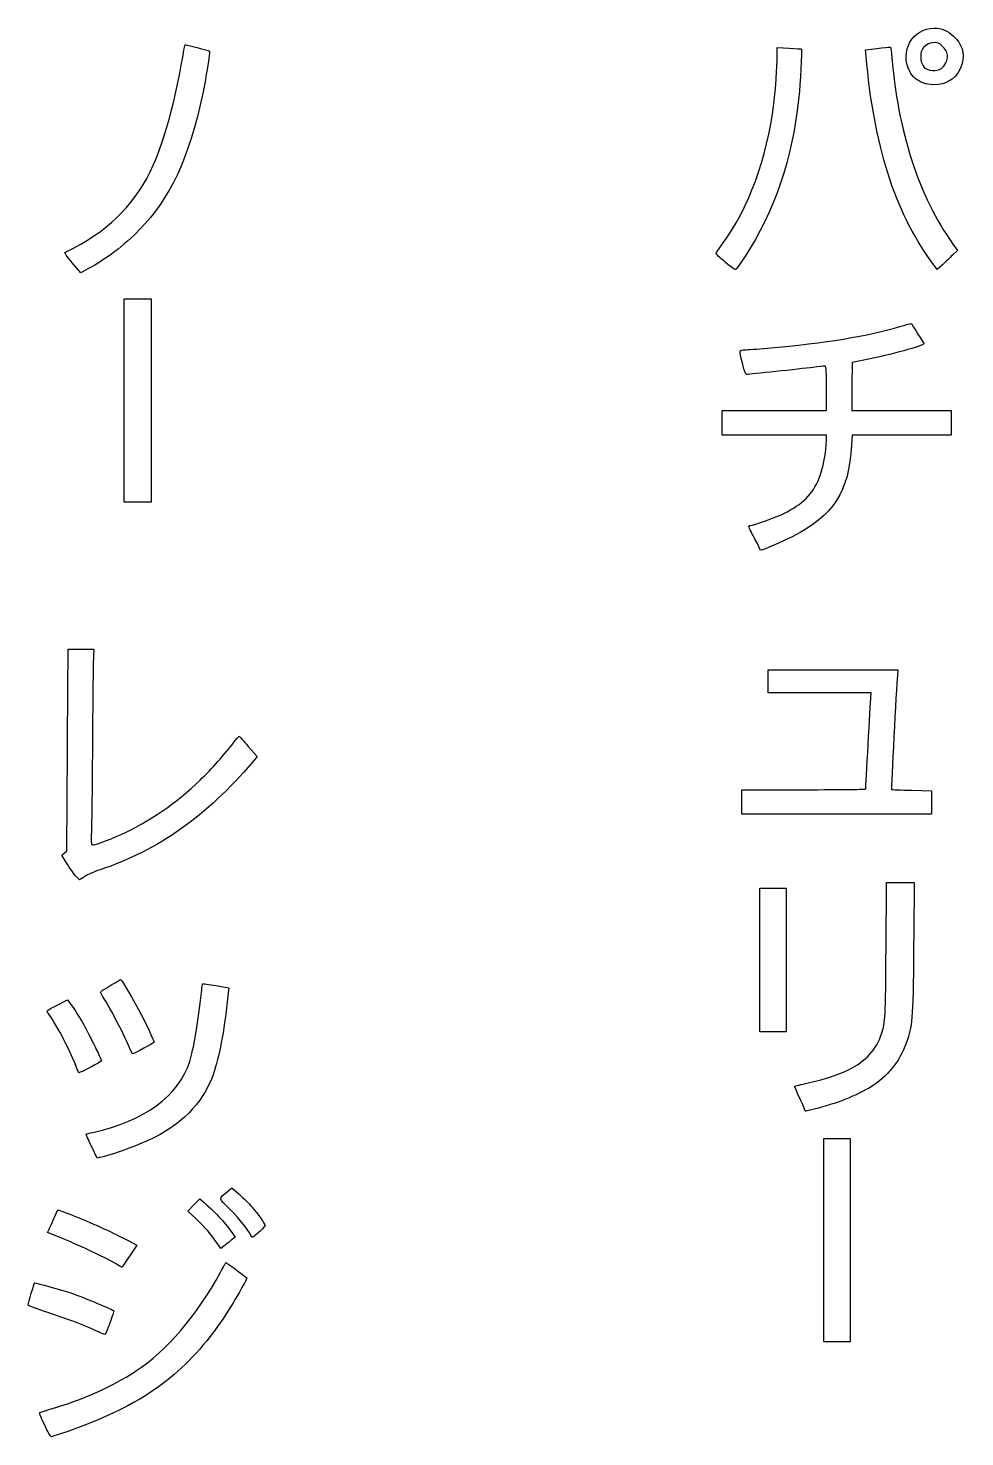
# Model space of a CAD drawing. Extents: x 0 to 37.9, y 0 to 56.9.
import ezdxf

# ---------------------------------------------------------------- set-up
doc = ezdxf.new("R2010")
doc.units = 0
doc.layers.add('Layer_1', color=7, linetype='CONTINUOUS')

msp = doc.modelspace()

# ---------------------------------------------------------------- linework, layer by layer
at = {"layer": 'Layer_1', "color": 7}
for points in [[(30.275711, 55.743489), (30.275711, 56.071913), (30.762781, 56.048899)], [(33.868411, 55.733291), (33.847159, 55.984163), (34.304726, 56.040045)], [(36.904735, 55.226776), (36.904735, 55.226776)], [(36.156067, 54.653835), (36.156067, 54.653835)], [(37.372033, 48.144017), (37.553621, 47.891459), (37.349969, 47.696899)], [(2.450693, 47.141267), (2.16509, 46.987789), (1.822743, 47.391809), (1.822743, 47.391809), (1.822743, 47.391809)], [(28.181715, 47.413392), (28.181715, 47.413392), (28.181715, 47.413392)], [(36.943676, 47.309079), (36.741032, 47.11582), (36.480155, 47.473793), (36.480155, 47.473793), (36.480166, 47.473793)], [(3.911751, 41.837419), (3.911751, 45.943235), (4.45809, 45.943235), (5.004428, 45.943235), (5.004428, 41.837419), (5.004428, 37.731603), (4.45809, 37.731603), (3.911751, 37.731603), (3.911751, 41.837419), (3.911751, 41.837419)], [(33.83536, 43.471164), (33.305406, 43.36266), (33.296629, 42.396418), (33.287851, 41.430176), (35.291593, 41.430176), (37.295334, 41.430176), (37.295334, 40.933505), (37.295334, 40.436833), (35.297138, 40.436833), (33.298946, 40.436833), (33.277158, 40.031218)], [(32.262123, 40.246443), (32.262394, 40.436833), (30.159822, 40.436833), (28.057245, 40.436833), (28.057245, 40.933505), (28.057245, 41.430176), (30.159822, 41.430176), (32.262394, 41.430176), (32.262394, 42.324184)], [(29.580366, 35.838975), (29.580372, 35.838975)], [(2.17321, 31.804659), (2.686244, 31.804659), (2.67018, 31.216932)], [(34.060246, 29.866013), (34.072409, 30.039848), (31.991943, 30.039848), (29.91148, 30.039848), (29.91148, 30.503408), (29.91148, 30.966968), (32.530107, 30.966968), (35.148734, 30.966968), (35.128612, 30.72691)], [(8.926948, 27.880047), (9.282003, 27.465245), (9.093535, 27.242651)], [(1.566947, 23.218473), (1.397402, 23.48959), (1.500819, 23.576607), (1.604236, 23.663628), (1.628386, 27.725867)], [(35.701899, 26.109459), (36.500644, 26.08911), (36.500644, 25.614232), (36.500644, 25.139356), (32.676273, 25.139356), (28.851905, 25.139356), (28.851905, 25.636025), (28.851919, 25.636028)], [(28.851919, 25.636028), (28.851919, 26.1327), (31.351832, 26.1327)], [(2.004113, 22.607964), (2.004113, 22.607964)], [(34.669611, 19.735323), (34.683779, 22.392513), (35.245012, 22.392513), (35.806245, 22.392513), (35.788973, 20.347884)], [(29.580372, 19.263484), (29.580372, 22.160732), (30.110153, 22.160732), (30.639935, 22.160732), (30.639935, 19.263484), (30.639935, 16.366236), (30.110153, 16.366236), (29.580372, 16.366236), (29.580372, 19.263484), (29.580372, 19.263484)], [(7.6184, 18.229199), (8.14259, 18.144507), (8.121127, 17.942433)], [(1.208217, 17.437989), (1.63271, 17.650703), (1.802048, 17.414085)], [(4.113804, 15.761953), (4.113804, 15.761953)], [(2.055528, 14.76861), (2.055528, 14.76861)], [(31.401512, 13.189308), (31.401498, 13.189308)], [(32.16306, 7.955935), (32.16306, 12.061752), (32.692845, 12.061752), (33.222627, 12.061752), (33.222627, 7.955935), (33.222627, 3.850118), (32.692845, 3.850118), (32.16306, 3.850118), (32.16306, 7.955935), (32.16306, 7.955935)], [(2.92217, 11.288446), (2.822835, 11.268521), (2.595722, 11.74982), (2.595722, 11.74982), (2.595723, 11.749823)], [(8.073875, 9.911817), (8.258866, 10.072263), (8.561695, 9.808297)], [(6.823297, 8.813317), (6.482701, 9.134094), (6.729643, 9.379387), (6.976584, 9.624681), (7.051952, 9.558652)], [(1.465337, 8.005995), (0.82347, 8.260811), (0.899873, 8.431208)], [(8.237235, 8.307973), (8.398585, 8.080564), (8.226513, 7.94197)], [(9.033906, 8.145391), (9.033906, 8.145391), (9.033906, 8.145391)], [(4.072335, 7.944889), (4.427826, 7.754152), (4.129695, 7.308706)], [(7.933949, 7.712975), (7.813459, 7.622571), (7.672781, 7.830642), (7.672781, 7.830642)], [(3.650622, 6.966912), (3.650622, 6.966912)], [(2.924059, 4.235899), (2.924059, 4.235899)], [(0.708015, 0.496945), (0.708015, 0.496945)]]:
    msp.add_lwpolyline(points, dxfattribs=at)
for points in [[(35.629288, 55.107208), (35.210564, 55.92076), (35.738209, 56.856542), (36.615661, 56.856542)], [(36.615661, 56.856542), (36.918042, 56.856542), (37.153636, 56.759822), (37.394549, 56.536778)], [(36.854875, 56.206776), (36.647555, 56.361563), (36.245732, 56.239634), (36.125051, 55.985318)], [(37.394549, 56.536778), (37.735132, 56.221459), (37.852155, 55.852282), (37.744894, 55.431549)], [(6.280712, 55.692992), (6.326217, 55.957376), (6.368869, 56.179112), (6.375495, 56.185738)], [(6.375495, 56.185738), (6.391263, 56.201507), (7.33098, 55.958156), (7.364541, 55.929613)], [(7.364541, 55.929613), (7.392836, 55.905549), (7.208494, 54.777315), (7.076574, 54.167156)], [(30.140312, 53.810292), (30.217669, 54.434957), (30.275711, 55.263673), (30.275711, 55.743489)], [(30.762781, 56.048899), (31.030669, 56.036241), (31.254723, 56.021014), (31.260675, 56.015061)], [(31.260675, 56.015061), (31.281616, 55.994124), (31.200076, 54.549945), (31.15209, 54.091739)], [(36.480166, 47.473793), (35.023707, 49.47233), (34.16994, 52.172318), (33.868411, 55.733291)], [(34.304726, 56.040045), (34.55639, 56.070779), (34.786821, 56.095713), (34.816796, 56.095453)], [(34.816796, 56.095453), (34.861133, 56.095069), (34.875425, 56.04405), (34.893453, 55.821811)], [(34.893453, 55.821811), (35.149615, 52.663899), (35.986779, 50.070653), (37.372033, 48.144017)], [(36.125051, 55.985318), (36.024741, 55.773933), (36.069479, 55.407861), (36.211978, 55.273988)], [(37.153215, 55.768535), (37.13425, 55.909983), (37.012115, 56.089378), (36.854875, 56.206776)], [(36.904735, 55.226776), (37.044876, 55.30956), (37.176332, 55.596174), (37.153215, 55.768535)], [(5.092603, 51.331991), (5.548487, 52.349386), (5.974137, 53.911752), (6.280712, 55.692992)], [(36.211978, 55.273988), (36.362124, 55.132935), (36.706181, 55.109487), (36.904735, 55.226776)], [(37.744894, 55.431549), (37.605558, 54.885014), (37.181276, 54.570641), (36.585703, 54.57264)], [(36.156067, 54.653835), (35.889698, 54.763343), (35.739931, 54.892241), (35.629288, 55.107208)], [(36.585703, 54.57264), (36.415032, 54.573213), (36.298694, 54.595199), (36.156067, 54.653835)], [(7.076574, 54.167156), (6.514367, 51.566831), (5.789721, 50.018766), (4.524602, 48.715368)], [(31.15209, 54.091739), (30.889064, 51.580268), (30.170998, 49.457184), (28.968054, 47.63428)], [(28.034936, 48.102559), (29.137621, 49.611605), (29.864338, 51.581755), (30.140312, 53.810292)], [(1.891955, 47.993137), (3.416282, 48.794016), (4.428524, 49.849967), (5.092603, 51.331991)], [(4.524602, 48.715368), (3.911584, 48.083802), (3.201012, 47.544476), (2.450693, 47.141267)], [(1.822743, 47.391809), (1.581393, 47.676638), (1.494704, 47.800555), (1.528896, 47.811849)], [(1.528896, 47.811849), (1.555571, 47.82066), (1.718948, 47.902239), (1.891955, 47.993137)], [(28.181715, 47.413392), (27.969136, 47.589917), (27.800807, 47.751041), (27.807651, 47.771445)], [(27.807651, 47.771445), (27.814495, 47.791849), (27.916773, 47.94085), (28.034936, 48.102559)], [(28.614943, 47.131212), (28.577258, 47.099937), (28.493477, 47.154507), (28.181715, 47.413392)], [(28.968054, 47.63428), (28.799539, 47.378919), (28.640639, 47.152539), (28.614943, 47.131212)], [(37.349969, 47.696899), (37.237961, 47.58989), (37.055129, 47.415372), (36.943676, 47.309079)], [(35.268219, 44.828643), (35.491838, 44.894893), (35.680122, 44.943323), (35.68663, 44.936264)], [(35.68663, 44.936264), (35.730313, 44.888893), (36.202654, 44.139261), (36.202654, 44.117306)], [(29.878373, 43.946659), (32.270886, 44.157179), (33.903621, 44.424357), (35.268219, 44.828643)], [(28.871793, 43.355683), (28.733592, 43.880725), (28.733186, 43.878824), (28.984366, 43.880256)], [(28.984366, 43.880256), (29.066315, 43.880736), (29.46862, 43.910605), (29.878373, 43.946659)], [(36.202654, 44.117306), (36.202654, 44.050348), (34.817084, 43.672162), (33.83536, 43.471164)], [(29.056722, 42.887078), (29.0054, 42.887078), (28.974593, 42.965141), (28.871793, 43.355683)], [(32.193298, 43.218192), (32.155294, 43.218192), (31.942967, 43.196063), (31.721459, 43.169018)], [(32.262394, 42.324184), (32.262394, 43.208519), (32.261548, 43.218192), (32.193298, 43.218192)], [(31.721459, 43.169018), (31.200395, 43.105396), (29.136981, 42.887078), (29.056722, 42.887078)], [(33.277158, 40.031218), (33.176405, 38.154547), (32.554336, 37.189183), (30.904307, 36.348881)], [(31.962632, 38.677657), (32.1386, 39.104385), (32.261412, 39.747693), (32.262123, 40.246443)], [(30.540602, 37.274525), (31.306121, 37.659172), (31.704898, 38.052649), (31.962632, 38.677657)], [(29.202027, 36.794577), (29.317213, 36.794577), (30.253615, 37.130325), (30.540602, 37.274525)], [(29.348334, 36.30528), (29.220713, 36.54099), (29.124741, 36.747509), (29.135062, 36.76421)], [(29.135062, 36.76421), (29.145391, 36.780912), (29.175518, 36.794577), (29.202027, 36.794577)], [(29.580372, 35.838975), (29.580372, 35.859732), (29.475955, 36.06957), (29.348334, 36.30528)], [(29.625696, 35.801235), (29.600776, 35.801235), (29.580366, 35.818219), (29.580366, 35.838975)], [(30.904307, 36.348881), (30.47814, 36.131849), (29.706243, 35.801235), (29.625696, 35.801235)], [(1.628386, 27.725867), (1.641668, 29.960097), (1.654255, 31.791829), (1.656356, 31.796382)], [(1.656356, 31.796382), (1.658455, 31.800934), (1.891041, 31.804659), (2.17321, 31.804659)], [(2.67018, 31.216932), (2.661345, 30.893681), (2.646502, 29.457212), (2.637196, 28.024779)], [(35.128612, 30.72691), (35.090075, 30.26691), (34.875464, 26.157493), (34.889259, 26.143698)], [(33.851743, 26.165257), (33.851743, 26.214045), (34.046168, 29.664947), (34.060246, 29.866013)], [(2.637196, 28.024779), (2.627889, 26.592343), (2.61049, 25.084145), (2.598531, 24.673224)], [(6.984982, 26.521057), (7.4434, 26.962994), (7.996758, 27.580545), (8.320137, 28.011094)], [(8.320137, 28.011094), (8.435999, 28.165354), (8.540042, 28.292306), (8.551343, 28.293206)], [(8.551343, 28.293206), (8.562646, 28.294053), (8.731668, 28.108187), (8.926948, 27.880047)], [(9.093535, 27.242651), (7.256731, 25.073277), (5.28125, 23.678582), (2.942576, 22.90007)], [(3.795861, 24.327722), (4.904028, 24.825057), (6.026542, 25.59707), (6.984982, 26.521057)], [(31.351832, 26.1327), (32.967882, 26.1327), (33.851743, 26.144214), (33.851743, 26.165257)], [(34.889259, 26.143698), (34.896908, 26.13605), (35.262591, 26.12064), (35.701899, 26.109459)], [(2.598531, 24.673224), (2.578911, 23.99906), (2.582088, 23.924062), (2.631056, 23.905272)], [(2.631056, 23.905272), (2.692997, 23.881509), (3.258957, 24.086763), (3.795861, 24.327722)], [(2.004113, 22.607964), (1.872549, 22.750252), (1.771524, 22.891335), (1.566947, 23.218473)], [(2.942576, 22.90007), (2.680318, 22.812767), (2.446104, 22.71014), (2.32584, 22.629831)], [(2.117777, 22.50035), (2.109987, 22.50035), (2.058839, 22.548776), (2.004113, 22.607964)], [(2.32584, 22.629831), (2.219195, 22.558617), (2.125567, 22.50035), (2.117777, 22.50035)], [(35.788973, 20.347884), (35.759785, 16.893797), (35.749157, 16.712207), (35.537532, 16.051677)], [(34.493155, 16.283457), (34.64536, 16.753944), (34.654699, 16.936633), (34.669611, 19.735323)], [(2.982245, 17.909498), (2.939298, 17.976147), (2.955623, 17.990202), (3.343611, 18.220622)], [(3.343611, 18.220622), (3.567101, 18.353349), (3.759567, 18.467126), (3.771315, 18.473462)], [(3.771315, 18.473462), (3.801457, 18.489718), (4.327127, 17.598822), (4.619124, 17.036615)], [(7.009511, 17.735), (7.044131, 18.041645), (7.07735, 18.297342), (7.083332, 18.303215)], [(7.083332, 18.303215), (7.089316, 18.309085), (7.330095, 18.275783), (7.6184, 18.229199)], [(4.113804, 15.761953), (3.856523, 16.362474), (3.306661, 17.406036), (2.982245, 17.909498)], [(6.561463, 15.169018), (6.719494, 15.673095), (6.881423, 16.600466), (7.009511, 17.735)], [(8.121127, 17.942433), (7.974666, 16.56343), (7.788889, 15.510713), (7.568334, 14.809998)], [(0.807426, 17.184813), (0.791224, 17.212471), (0.918046, 17.292582), (1.208217, 17.437989)], [(0.95319, 16.962241), (0.886056, 17.062402), (0.820462, 17.16256), (0.807426, 17.184813)], [(1.802048, 17.414085), (2.087017, 17.015892), (2.338087, 16.578377), (2.678882, 15.88612)], [(2.055528, 14.76861), (1.847618, 15.364347), (1.318644, 16.416994), (0.95319, 16.962241)], [(4.619124, 17.036615), (4.849284, 16.59347), (5.12408, 15.99683), (5.12408, 15.94025)], [(5.12408, 15.94025), (5.12408, 15.917616), (4.297103, 15.472227), (4.255069, 15.472227)], [(33.156491, 14.825878), (33.832619, 15.164415), (34.293841, 15.667355), (34.493155, 16.283457)], [(35.537532, 16.051677), (35.29374, 15.290738), (34.815103, 14.648028), (34.170041, 14.215423)], [(2.678882, 15.88612), (2.858188, 15.521895), (3.004906, 15.208735), (3.004921, 15.19021)], [(4.255069, 15.472227), (4.245642, 15.472227), (4.182073, 15.602602), (4.113804, 15.761953)], [(3.004921, 15.19021), (3.004944, 15.162157), (2.146432, 14.710664), (2.093033, 14.710664)], [(2.657279, 12.307022), (4.754104, 12.773982), (6.125858, 13.779556), (6.561463, 15.169018)], [(7.568334, 14.809998), (7.19969, 13.63879), (6.380324, 12.724926), (5.141893, 12.103712)], [(31.521598, 14.301182), (32.149816, 14.441511), (32.815541, 14.655168), (33.156491, 14.825878)], [(2.093033, 14.710664), (2.083528, 14.710664), (2.066651, 14.736741), (2.055528, 14.76861)], [(30.983403, 14.17116), (30.990345, 14.178102), (31.232534, 14.236613), (31.521598, 14.301182)], [(34.170041, 14.215423), (33.644696, 13.863103), (32.793412, 13.507909), (31.947852, 13.288224)], [(31.18614, 13.691994), (31.067691, 13.948591), (30.97646, 14.164217), (30.983403, 14.17116)], [(31.401498, 13.189308), (31.401498, 13.209177), (31.304586, 13.435395), (31.18614, 13.691994)], [(31.947852, 13.288224), (31.427143, 13.152938), (31.401512, 13.148299), (31.401512, 13.189308)], [(2.595723, 11.749823), (2.470811, 12.014539), (2.37396, 12.234929), (2.380499, 12.239577)], [(2.380499, 12.239577), (2.387038, 12.244234), (2.511589, 12.274578), (2.657279, 12.307022)], [(5.141893, 12.103712), (4.566415, 11.815044), (3.385908, 11.381463), (2.92217, 11.288446)], [(8.196513, 9.194326), (7.711887, 9.681698), (7.724367, 9.608685), (8.073875, 9.911817)], [(8.561695, 9.808297), (8.728252, 9.663117), (8.962923, 9.42907), (9.083187, 9.288193)], [(1.104883, 8.890708), (1.175616, 9.049715), (1.245274, 9.180091), (1.25968, 9.180435)], [(1.25968, 9.180435), (1.274085, 9.180717), (1.586988, 9.060047), (1.95502, 8.912146)], [(7.051952, 9.558652), (7.581772, 9.094493), (7.969363, 8.685519), (8.237235, 8.307973)], [(9.033906, 8.145391), (8.932189, 8.368634), (8.584575, 8.804063), (8.196513, 9.194326)], [(9.083187, 9.288193), (9.311504, 9.020748), (9.599203, 8.609494), (9.606458, 8.540202)], [(0.899873, 8.431208), (0.941895, 8.524929), (1.03415, 8.731704), (1.104883, 8.890708)], [(1.95502, 8.912146), (2.713948, 8.607157), (3.54901, 8.225674), (4.072335, 7.944889)], [(7.672781, 7.830642), (7.435411, 8.181729), (7.179148, 8.478173), (6.823297, 8.813317)], [(9.606458, 8.540202), (9.610023, 8.506161), (9.223904, 8.147264), (9.11057, 8.079272)], [(3.650622, 6.966912), (3.286348, 7.187638), (2.070645, 7.765694), (1.465337, 8.005995)], [(9.11057, 8.079272), (9.089953, 8.06691), (9.056536, 8.095725), (9.033906, 8.145391)], [(8.226513, 7.94197), (8.131873, 7.865745), (8.000219, 7.762697), (7.933949, 7.712975)], [(3.823872, 6.864926), (3.819641, 6.865772), (3.741678, 6.911738), (3.650622, 6.966912)], [(4.129695, 7.308706), (3.965723, 7.063709), (3.828102, 6.864009), (3.823872, 6.864926)], [(7.810852, 6.669083), (7.924159, 6.876042), (8.020441, 7.050425), (8.024812, 7.056605)], [(8.024812, 7.056605), (8.030688, 7.064903), (8.752407, 6.536902), (8.865245, 6.441745)], [(4.379073, 2.668087), (5.657054, 3.515459), (6.838216, 4.892534), (7.810852, 6.669083)], [(8.865245, 6.441745), (8.907192, 6.406371), (8.180028, 5.169908), (7.793709, 4.619718)], [(0.041477, 5.3331), (0.041477, 5.426843), (0.27858, 6.234111), (0.306074, 6.233976)], [(0.306074, 6.233976), (0.390949, 6.233693), (1.377271, 5.958118), (1.763271, 5.827042)], [(1.763271, 5.827042), (2.322071, 5.637284), (3.501698, 5.144996), (3.501598, 5.10159)], [(0.869636, 5.028376), (0.414149, 5.180389), (0.041477, 5.317513), (0.041477, 5.3331)], [(2.924059, 4.235899), (2.611309, 4.399362), (1.69301, 4.75359), (0.869636, 5.028376)], [(3.339707, 4.628238), (3.246626, 4.361674), (3.158691, 4.161635), (3.132783, 4.157514)], [(3.501598, 5.10159), (3.501585, 5.0962), (3.428734, 4.883195), (3.339707, 4.628238)], [(7.793709, 4.619718), (7.085219, 3.610697), (6.312453, 2.793323), (5.464281, 2.155822)], [(3.132783, 4.157514), (3.108001, 4.153591), (3.014077, 4.188849), (2.924059, 4.235899)], [(0.91893, 1.133636), (2.211005, 1.50423), (3.457379, 2.056954), (4.379073, 2.668087)], [(5.464281, 2.155822), (4.35055, 1.318723), (2.79369, 0.58227), (0.968597, 0.029193)], [(0.708015, 0.496945), (0.582906, 0.759728), (0.493505, 0.985912), (0.509346, 0.999575)], [(0.509346, 0.999575), (0.525187, 1.013234), (0.7095, 1.073565), (0.91893, 1.133636)], [(0.968597, 0.029193), (0.950386, 0.023662), (0.833124, 0.234163), (0.708015, 0.496945)]]:
    msp.add_open_spline(points, degree=3, dxfattribs=at)

doc.saveas('drawing.dxf')
